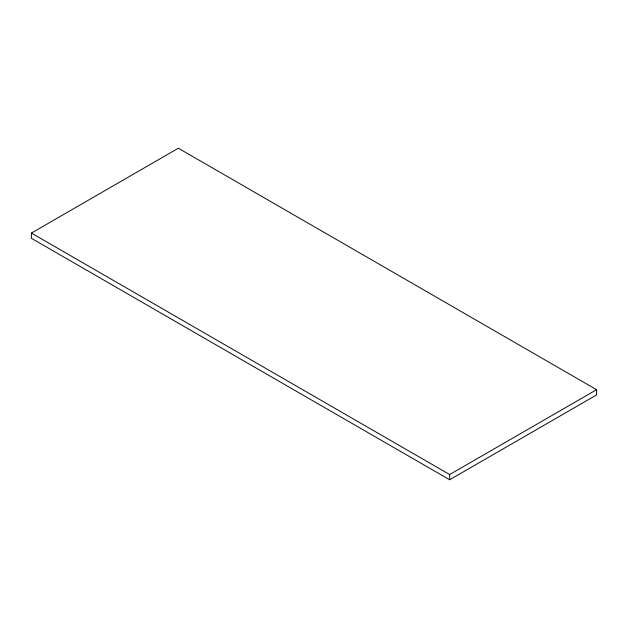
<?xml version="1.0" encoding="UTF-8"?>
<svg xmlns="http://www.w3.org/2000/svg" width="628" height="628" viewBox="0 0 628 628"><rect width="100%" height="100%" fill="white"/><g stroke="black" fill="none" stroke-linecap="round" stroke-linejoin="round"><path stroke-width="0.94" d="M31.4 233.074L178.352 148.232L596.6 389.705L596.6 394.926L449.648 479.768L31.4 238.295L31.4 233.074L449.648 474.548L596.6 389.705M449.648 474.548L449.648 479.768"/></g></svg>
